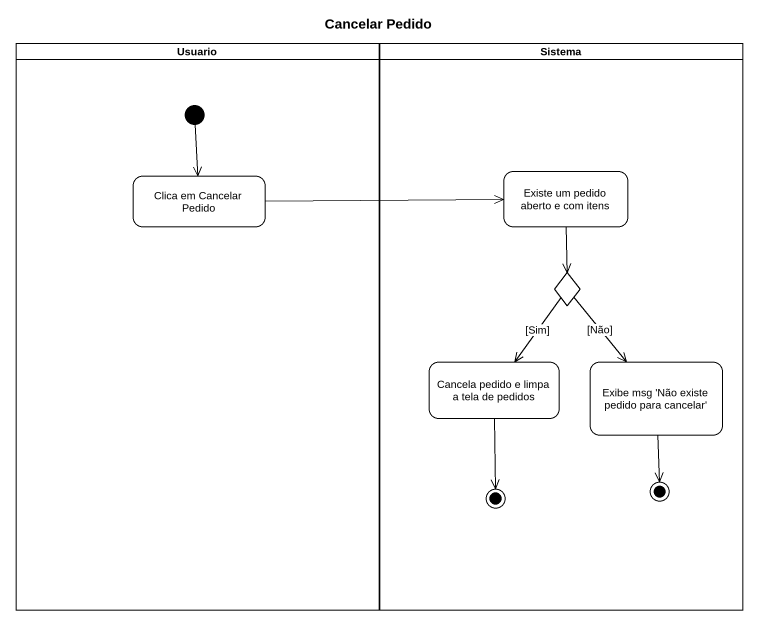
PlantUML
@startuml
title Cancelar Pedido
hide empty description
state Usuario <<partition>> {
  state "Clica em Cancelar Pedido" as Clica_em_Cancelar_Pedido
  [*] --> Clica_em_Cancelar_Pedido
}
state Sistema <<partition>> {
  state "Existe um pedido aberto e com itens" as Existe_um_pedido_aberto_e
  state choice1 <<choice>>
  state "Cancela pedido e limpa a tela de pedidos" as Cancela_pedido_e_limpa_a
  state "Exibe msg 'Não existe pedido para cancelar'" as Exibe_msg_Não_existe_pedido
  state final1 <<end>>
  state final2 <<end>>
}
Clica_em_Cancelar_Pedido -right-> Existe_um_pedido_aberto_e
Existe_um_pedido_aberto_e --> choice1
choice1 --> Cancela_pedido_e_limpa_a : [Sim]
choice1 --> Exibe_msg_Não_existe_pedido : [Não]
Cancela_pedido_e_limpa_a --> final1
Exibe_msg_Não_existe_pedido --> final2
@enduml
